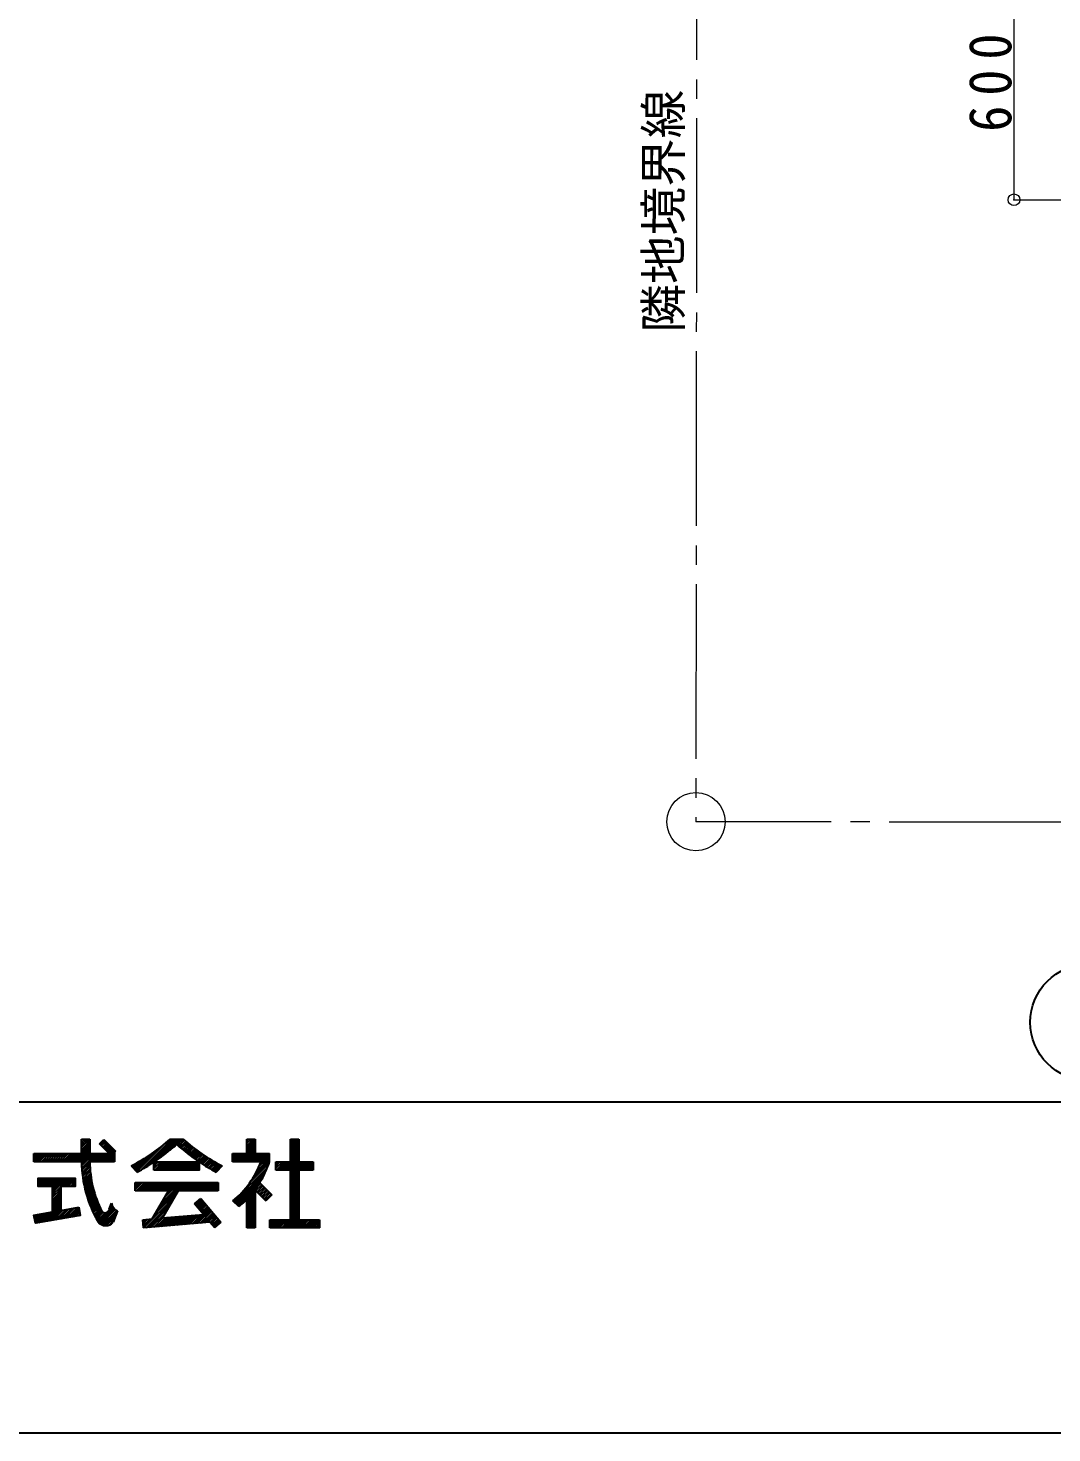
# Model space of a CAD drawing. Units: millimetres at full size. Extents: x 2062 to 26180, y 9042 to 25978.
# Drawn here: x 4596 to 7232, y 9127 to 12745 of the extents above; entities that cross this region are included whole.
import ezdxf
from ezdxf.enums import TextEntityAlignment as Align

# ---------------------------------------------------------------- set-up
doc = ezdxf.new("R2010")
doc.units = ezdxf.units.MM
doc.header["$LTSCALE"] = 50
doc.header["$PDMODE"] = 32
doc.header["$PDSIZE"] = 30
doc.linetypes.add('CHAIN2', pattern=[12, 9, -1, 1, -1])
for name, color, linetype, lineweight in [('8-0_意匠図より', 7, 'Continuous', 9), ('8-4_梁・大引・母屋', 6, 'Continuous', 25), ('8-5_筋交・HD・ABLT', 4, 'CHAIN2', 9), ('F-0_特記', 3, 'Continuous', 25), ('F-8', 7, 'Continuous', 25)]:
    doc.layers.add(name, color=color, linetype=linetype, lineweight=lineweight)
doc.styles.add('ＭＳ ゴシック', font='')
doc.styles.get('ＭＳ ゴシック').set_extended_font_data('MS Gothic')

msp = doc.modelspace()

# ---------------------------------------------------------------- linework, layer by layer
at = {"layer": '8-0_意匠図より', "color": 4}
for p, q in [((7134.58, 12902.42), (7134.58, 12302.42)), ((7134.58, 12302.42), (7316.59, 12302.42))]:
    msp.add_line(p, q, dxfattribs=at)
at = {"layer": '8-0_意匠図より'}
msp.add_point((7134.58, 12302.42), dxfattribs=at)
at = {"layer": '8-4_梁・大引・母屋', "color": 4, "lineweight": 9}
msp.add_circle((6315.49, 10700.57), 75, dxfattribs=at)
at = {"layer": '8-5_筋交・HD・ABLT'}
for p in [(6327.5, 23912.42), (18663.41, 10684.78)]:
    msp.add_line(p, (6315.49, 10700.57), dxfattribs=at)
at = {"layer": 'F-0_特記', "color": 134}
for p, q in [((24242.21, 9978.63), (2061.5, 9978.63)), ((26180.42, 9978.63), (2061.5, 9978.63)), ((2061.5, 9126.63), (26180.42, 9126.63))]:
    msp.add_line(p, q, dxfattribs=at)
at = {"layer": 'F-0_特記'}
for p, q in [((4733.62, 9880.16), (4736.92, 9883.46)), ((4733.62, 9874.14), (4742.94, 9883.46)), ((4733.62, 9868.11), (4748.97, 9883.46)), ((4733.62, 9883.46), (4754.92, 9883.46)), ((4733.62, 9880.16), (4736.92, 9883.46)), ((4733.62, 9874.14), (4742.94, 9883.46)), ((4733.62, 9868.11), (4748.97, 9883.46)), ((4733.62, 9883.46), (4754.92, 9883.46)), ((4733.62, 9846.19), (4733.62, 9883.46)), ((4733.62, 9846.19), (4733.62, 9883.46)), ((4733.62, 9862.09), (4754.92, 9883.39)), ((4733.62, 9862.09), (4754.92, 9883.39)), ((4733.62, 9856.07), (4754.92, 9877.37)), ((4733.62, 9856.07), (4754.92, 9877.37)), ((4754.92, 9883.46), (4754.92, 9846.19)), ((4754.92, 9883.46), (4754.92, 9846.19)), ((4779.99, 9871.25), (4791.28, 9882.55)), ((4779.99, 9871.25), (4791.28, 9882.55)), ((4782.47, 9868.77), (4793.77, 9880.06)), ((4782.47, 9868.77), (4793.77, 9880.06)), ((4785.48, 9865.76), (4796.78, 9877.05)), ((4785.48, 9865.76), (4796.78, 9877.05)), ((4791.28, 9882.55), (4821.41, 9852.42)), ((4791.28, 9882.55), (4821.41, 9852.42)), ((4885.19, 9802.8), (4965.85, 9883.46)), ((4885.19, 9802.8), (4965.85, 9883.46)), ((4899.45, 9811.04), (4971.88, 9883.46)), ((4899.45, 9811.04), (4971.88, 9883.46)), ((4915.56, 9821.12), (4977.9, 9883.46)), ((4915.56, 9821.12), (4977.9, 9883.46)), ((4934.79, 9834.33), (4983.93, 9883.46)), ((4934.79, 9834.33), (4983.93, 9883.46)), ((4961.54, 9855.05), (4989.95, 9883.46)), ((4961.54, 9855.05), (4989.95, 9883.46)), ((4961.85, 9883.46), (4995.29, 9883.46)), ((4961.85, 9883.46), (4995.29, 9883.46)), ((4980.57, 9868.05), (4995.65, 9883.14)), ((4980.57, 9868.05), (4995.65, 9883.14)), ((4983.75, 9865.21), (4998.84, 9880.3)), ((4983.75, 9865.21), (4998.84, 9880.3)), ((4986.96, 9862.4), (5002.06, 9877.5)), ((4986.96, 9862.4), (5002.06, 9877.5)), ((5159.62, 9878.42), (5164.66, 9883.46)), ((5159.62, 9872.4), (5170.69, 9883.46)), ((5159.62, 9866.37), (5176.71, 9883.46)), ((5159.62, 9883.46), (5180.92, 9883.46)), ((5159.62, 9878.42), (5164.66, 9883.46)), ((5159.62, 9872.4), (5170.69, 9883.46)), ((5159.62, 9866.37), (5176.71, 9883.46)), ((5159.62, 9883.46), (5180.92, 9883.46)), ((5159.62, 9846.19), (5159.62, 9883.46)), ((5159.62, 9846.19), (5159.62, 9883.46)), ((5159.62, 9860.35), (5180.92, 9881.65)), ((5159.62, 9860.35), (5180.92, 9881.65)), ((5180.92, 9883.46), (5180.92, 9846.19)), ((5180.92, 9883.46), (5180.92, 9846.19)), ((5271.45, 9881.8), (5273.1, 9883.46)), ((5271.45, 9875.78), (5279.13, 9883.46)), ((5271.45, 9869.75), (5285.15, 9883.46)), ((5271.45, 9863.73), (5291.18, 9883.46)), ((5271.45, 9883.46), (5292.75, 9883.46)), ((5271.45, 9881.8), (5273.1, 9883.46)), ((5271.45, 9875.78), (5279.13, 9883.46)), ((5271.45, 9869.75), (5285.15, 9883.46)), ((5271.45, 9863.73), (5291.18, 9883.46)), ((5271.45, 9883.46), (5292.75, 9883.46)), ((5271.45, 9824.89), (5271.45, 9883.46)), ((5271.45, 9824.89), (5271.45, 9883.46)), ((5271.45, 9857.71), (5292.75, 9879.01)), ((5271.45, 9857.71), (5292.75, 9879.01)), ((5292.75, 9883.46), (5292.75, 9824.89)), ((5292.75, 9883.46), (5292.75, 9824.89)), ((4611.15, 9842.03), (4615.3, 9846.19)), ((4611.15, 9836.01), (4621.33, 9846.19)), ((4611.15, 9829.98), (4627.35, 9846.19)), ((4611.15, 9846.19), (4733.62, 9846.19)), ((4611.15, 9824.89), (4611.15, 9846.19)), ((4611.15, 9842.03), (4615.3, 9846.19)), ((4611.15, 9836.01), (4621.33, 9846.19)), ((4611.15, 9829.98), (4627.35, 9846.19)), ((4611.15, 9846.19), (4733.62, 9846.19)), ((4611.15, 9824.89), (4611.15, 9846.19)), ((4612.07, 9824.89), (4633.38, 9846.19)), ((4612.07, 9824.89), (4633.38, 9846.19)), ((4618.1, 9824.89), (4639.4, 9846.19)), ((4618.1, 9824.89), (4639.4, 9846.19)), ((4624.12, 9824.89), (4645.43, 9846.19)), ((4624.12, 9824.89), (4645.43, 9846.19)), ((4630.15, 9824.89), (4651.45, 9846.19)), ((4630.15, 9824.89), (4651.45, 9846.19)), ((4636.17, 9824.89), (4657.47, 9846.19)), ((4636.17, 9824.89), (4657.47, 9846.19)), ((4642.2, 9824.89), (4663.5, 9846.19)), ((4642.2, 9824.89), (4663.5, 9846.19)), ((4648.22, 9824.89), (4669.52, 9846.19)), ((4648.22, 9824.89), (4669.52, 9846.19)), ((4654.25, 9824.89), (4675.55, 9846.19)), ((4654.25, 9824.89), (4675.55, 9846.19)), ((4660.27, 9824.89), (4681.57, 9846.19)), ((4660.27, 9824.89), (4681.57, 9846.19)), ((4666.3, 9824.89), (4687.6, 9846.19)), ((4666.3, 9824.89), (4687.6, 9846.19)), ((4672.32, 9824.89), (4693.62, 9846.19)), ((4672.32, 9824.89), (4693.62, 9846.19)), ((4678.34, 9824.89), (4699.65, 9846.19)), ((4678.34, 9824.89), (4699.65, 9846.19)), ((4684.37, 9824.89), (4705.67, 9846.19)), ((4684.37, 9824.89), (4705.67, 9846.19)), ((4690.39, 9824.89), (4711.7, 9846.19)), ((4690.39, 9824.89), (4711.7, 9846.19)), ((4696.42, 9824.89), (4717.72, 9846.19)), ((4696.42, 9824.89), (4717.72, 9846.19)), ((4702.44, 9824.89), (4723.74, 9846.19)), ((4702.44, 9824.89), (4723.74, 9846.19)), ((4708.47, 9824.89), (4729.77, 9846.19)), ((4708.47, 9824.89), (4729.77, 9846.19)), ((4714.49, 9824.89), (4754.92, 9865.32)), ((4714.49, 9824.89), (4754.92, 9865.32)), ((4720.52, 9824.89), (4754.92, 9859.29)), ((4720.52, 9824.89), (4754.92, 9859.29)), ((4726.54, 9824.89), (4754.92, 9853.27)), ((4726.54, 9824.89), (4754.92, 9853.27)), ((4732.57, 9824.89), (4754.92, 9847.24)), ((4732.57, 9824.89), (4754.92, 9847.24)), ((4733.62, 9850.04), (4754.92, 9871.34)), ((4733.62, 9850.04), (4754.92, 9871.34)), ((4733.71, 9820.01), (4759.89, 9846.19)), ((4733.71, 9820.01), (4759.89, 9846.19)), ((4733.92, 9814.19), (4765.92, 9846.19)), ((4733.92, 9814.19), (4765.92, 9846.19)), ((4734.23, 9808.48), (4771.94, 9846.19)), ((4734.23, 9808.48), (4771.94, 9846.19)), ((4754.92, 9846.19), (4805.05, 9846.19)), ((4754.92, 9846.19), (4805.05, 9846.19)), ((4756.66, 9824.89), (4777.97, 9846.19)), ((4756.66, 9824.89), (4777.97, 9846.19)), ((4762.69, 9824.89), (4783.99, 9846.19)), ((4762.69, 9824.89), (4783.99, 9846.19)), ((4768.71, 9824.89), (4790.01, 9846.19)), ((4768.71, 9824.89), (4790.01, 9846.19)), ((4774.74, 9824.89), (4796.04, 9846.19)), ((4774.74, 9824.89), (4796.04, 9846.19)), ((4805.05, 9846.19), (4779.99, 9871.25)), ((4805.05, 9846.19), (4779.99, 9871.25)), ((4780.76, 9824.89), (4802.06, 9846.19)), ((4780.76, 9824.89), (4802.06, 9846.19)), ((4786.79, 9824.89), (4817.86, 9855.96)), ((4786.79, 9824.89), (4817.86, 9855.96)), ((4788.5, 9862.74), (4799.79, 9874.04)), ((4788.5, 9862.74), (4799.79, 9874.04)), ((4791.51, 9859.73), (4802.8, 9871.03)), ((4791.51, 9859.73), (4802.8, 9871.03)), ((4792.81, 9824.89), (4820.88, 9852.95)), ((4792.81, 9824.89), (4820.88, 9852.95)), ((4794.52, 9856.72), (4805.82, 9868.01)), ((4794.52, 9856.72), (4805.82, 9868.01)), ((4797.53, 9853.71), (4808.83, 9865)), ((4797.53, 9853.71), (4808.83, 9865)), ((4798.84, 9824.89), (4818.82, 9844.87)), ((4798.84, 9824.89), (4818.82, 9844.87)), ((4800.55, 9850.69), (4811.84, 9861.99)), ((4800.55, 9850.69), (4811.84, 9861.99)), ((4803.56, 9847.68), (4814.85, 9858.98)), ((4803.56, 9847.68), (4814.85, 9858.98)), ((4821.41, 9852.42), (4818.82, 9849.84)), ((4821.41, 9852.42), (4818.82, 9849.84)), ((4818.82, 9849.84), (4818.82, 9824.89)), ((4818.82, 9849.84), (4818.82, 9824.89)), ((4873, 9802.66), (4920.96, 9850.61)), ((4873, 9802.66), (4920.96, 9850.61)), ((4876.01, 9799.65), (4947.18, 9870.81)), ((4876.01, 9799.65), (4947.18, 9870.81)), ((4990.2, 9859.61), (5005.31, 9874.72)), ((4990.2, 9859.61), (5005.31, 9874.72)), ((4993.46, 9856.84), (5008.58, 9871.96)), ((4993.46, 9856.84), (5008.58, 9871.96)), ((4996.74, 9854.11), (5011.88, 9869.24)), ((4996.74, 9854.11), (5011.88, 9869.24)), ((5000.06, 9851.4), (5015.2, 9866.54)), ((5000.06, 9851.4), (5015.2, 9866.54)), ((5003.4, 9848.71), (5018.56, 9863.87)), ((5003.4, 9848.71), (5018.56, 9863.87)), ((5006.76, 9846.05), (5021.94, 9861.23)), ((5006.76, 9846.05), (5021.94, 9861.23)), ((5010.15, 9843.42), (5025.35, 9858.61)), ((5010.15, 9843.42), (5025.35, 9858.61)), ((5013.57, 9840.81), (5028.79, 9856.03)), ((5013.57, 9840.81), (5028.79, 9856.03)), ((5017.02, 9838.23), (5032.25, 9853.47)), ((5017.02, 9838.23), (5032.25, 9853.47)), ((5020.49, 9835.68), (5035.74, 9850.93)), ((5020.49, 9835.68), (5035.74, 9850.93)), ((5023.99, 9833.15), (5039.26, 9848.43)), ((5023.99, 9833.15), (5039.26, 9848.43)), ((5027.51, 9830.65), (5042.81, 9845.95)), ((5027.51, 9830.65), (5042.81, 9845.95)), ((5031.06, 9828.18), (5046.39, 9843.51)), ((5031.06, 9828.18), (5046.39, 9843.51)), ((5034.64, 9825.74), (5049.99, 9841.09)), ((5034.64, 9825.74), (5049.99, 9841.09)), ((5122.35, 9841.15), (5127.39, 9846.19)), ((5122.35, 9835.12), (5133.41, 9846.19)), ((5122.35, 9829.1), (5139.44, 9846.19)), ((5122.35, 9846.19), (5159.62, 9846.19)), ((5122.35, 9824.89), (5122.35, 9846.19)), ((5122.35, 9841.15), (5127.39, 9846.19)), ((5122.35, 9835.12), (5133.41, 9846.19)), ((5122.35, 9829.1), (5139.44, 9846.19)), ((5122.35, 9846.19), (5159.62, 9846.19)), ((5122.35, 9824.89), (5122.35, 9846.19)), ((5124.16, 9824.89), (5145.46, 9846.19)), ((5124.16, 9824.89), (5145.46, 9846.19)), ((5130.19, 9824.89), (5151.49, 9846.19)), ((5130.19, 9824.89), (5151.49, 9846.19)), ((5136.21, 9824.89), (5157.51, 9846.19)), ((5136.21, 9824.89), (5157.51, 9846.19)), ((5142.24, 9824.89), (5180.92, 9863.57)), ((5142.24, 9824.89), (5180.92, 9863.57)), ((5148.26, 9824.89), (5180.92, 9857.55)), ((5148.26, 9824.89), (5180.92, 9857.55)), ((5154.28, 9824.89), (5180.92, 9851.52)), ((5154.28, 9824.89), (5180.92, 9851.52)), ((5159.62, 9854.32), (5180.92, 9875.62)), ((5159.62, 9854.32), (5180.92, 9875.62)), ((5159.62, 9848.3), (5180.92, 9869.6)), ((5159.62, 9848.3), (5180.92, 9869.6)), ((5160.31, 9824.89), (5181.61, 9846.19)), ((5160.31, 9824.89), (5181.61, 9846.19)), ((5166.33, 9824.89), (5187.64, 9846.19)), ((5166.33, 9824.89), (5187.64, 9846.19)), ((5172.36, 9824.89), (5193.66, 9846.19)), ((5172.36, 9824.89), (5193.66, 9846.19)), ((5178.38, 9824.89), (5199.68, 9846.19)), ((5178.38, 9824.89), (5199.68, 9846.19)), ((5180.92, 9846.19), (5218.05, 9846.19)), ((5180.92, 9846.19), (5218.05, 9846.19)), ((5184.41, 9824.89), (5205.71, 9846.19)), ((5184.41, 9824.89), (5205.71, 9846.19)), ((5190.43, 9824.89), (5211.73, 9846.19)), ((5190.43, 9824.89), (5211.73, 9846.19)), ((5194.88, 9823.31), (5217.76, 9846.19)), ((5194.88, 9823.31), (5217.76, 9846.19)), ((5218.05, 9824.89), (5218.05, 9846.19)), ((5218.05, 9824.89), (5218.05, 9846.19)), ((5253.47, 9803.59), (5292.75, 9842.86)), ((5253.47, 9803.59), (5292.75, 9842.86)), ((5271.45, 9851.68), (5292.75, 9872.98)), ((5271.45, 9851.68), (5292.75, 9872.98)), ((5271.45, 9845.66), (5292.75, 9866.96)), ((5271.45, 9845.66), (5292.75, 9866.96)), ((5271.45, 9839.63), (5292.75, 9860.93)), ((5271.45, 9839.63), (5292.75, 9860.93)), ((5271.45, 9833.61), (5292.75, 9854.91)), ((5271.45, 9833.61), (5292.75, 9854.91)), ((5271.45, 9827.58), (5292.75, 9848.88)), ((5271.45, 9827.58), (5292.75, 9848.88)), ((4733.62, 9824.89), (4611.15, 9824.89)), ((4733.62, 9824.89), (4611.15, 9824.89)), ((4734.64, 9802.86), (4754.95, 9823.17)), ((4734.64, 9802.86), (4754.95, 9823.17)), ((4735.14, 9797.33), (4755.11, 9817.31)), ((4735.14, 9797.33), (4755.11, 9817.31)), ((4735.72, 9791.89), (4755.38, 9811.56)), ((4735.72, 9791.89), (4755.38, 9811.56)), ((4736.39, 9786.54), (4755.76, 9805.91)), ((4736.39, 9786.54), (4755.76, 9805.91)), ((4818.82, 9824.89), (4754.92, 9824.89)), ((4818.82, 9824.89), (4754.92, 9824.89)), ((4804.86, 9824.89), (4818.82, 9838.85)), ((4804.86, 9824.89), (4818.82, 9838.85)), ((4810.88, 9824.89), (4818.82, 9832.82)), ((4810.88, 9824.89), (4818.82, 9832.82)), ((4816.91, 9824.89), (4818.82, 9826.8)), ((4816.91, 9824.89), (4818.82, 9826.8)), ((4861.42, 9814.24), (4877.2, 9798.46)), ((4861.42, 9814.24), (4877.2, 9798.46)), ((4863.96, 9811.7), (4872.26, 9819.99)), ((4863.96, 9811.7), (4872.26, 9819.99)), ((4866.98, 9808.68), (4886.27, 9827.97)), ((4866.98, 9808.68), (4886.27, 9827.97)), ((4869.99, 9805.67), (4902.08, 9837.76)), ((4869.99, 9805.67), (4902.08, 9837.76)), ((4920, 9819.53), (4925.35, 9824.89)), ((4920, 9813.51), (4931.38, 9824.89)), ((4920, 9807.48), (4937.4, 9824.89)), ((4920, 9819.53), (4925.35, 9824.89)), ((4920, 9813.51), (4931.38, 9824.89)), ((4920, 9807.48), (4937.4, 9824.89)), ((4920, 9803.59), (4920, 9824.05)), ((4920, 9803.59), (4920, 9824.05)), ((4921.24, 9824.89), (5035.9, 9824.89)), ((4921.24, 9824.89), (5035.9, 9824.89)), ((4922.12, 9803.59), (4943.42, 9824.89)), ((4922.12, 9803.59), (4943.42, 9824.89)), ((4928.15, 9803.59), (4949.45, 9824.89)), ((4928.15, 9803.59), (4949.45, 9824.89)), ((4934.17, 9803.59), (4955.47, 9824.89)), ((4934.17, 9803.59), (4955.47, 9824.89)), ((4940.2, 9803.59), (4961.5, 9824.89)), ((4940.2, 9803.59), (4961.5, 9824.89)), ((4946.22, 9803.59), (4967.52, 9824.89)), ((4946.22, 9803.59), (4967.52, 9824.89)), ((4952.25, 9803.59), (4973.55, 9824.89)), ((4952.25, 9803.59), (4973.55, 9824.89)), ((4958.27, 9803.59), (4979.57, 9824.89)), ((4958.27, 9803.59), (4979.57, 9824.89)), ((4964.3, 9803.59), (4985.6, 9824.89)), ((4964.3, 9803.59), (4985.6, 9824.89)), ((4970.32, 9803.59), (4991.62, 9824.89)), ((4970.32, 9803.59), (4991.62, 9824.89)), ((4976.35, 9803.59), (4997.65, 9824.89)), ((4976.35, 9803.59), (4997.65, 9824.89)), ((4982.37, 9803.59), (5003.67, 9824.89)), ((4982.37, 9803.59), (5003.67, 9824.89)), ((4988.39, 9803.59), (5009.69, 9824.89)), ((4988.39, 9803.59), (5009.69, 9824.89)), ((4994.42, 9803.59), (5015.72, 9824.89)), ((4994.42, 9803.59), (5015.72, 9824.89)), ((5000.44, 9803.59), (5021.74, 9824.89)), ((5000.44, 9803.59), (5021.74, 9824.89)), ((5006.47, 9803.59), (5027.77, 9824.89)), ((5006.47, 9803.59), (5027.77, 9824.89)), ((5012.49, 9803.59), (5033.79, 9824.89)), ((5012.49, 9803.59), (5033.79, 9824.89)), ((5018.52, 9803.59), (5037.15, 9822.21)), ((5018.52, 9803.59), (5037.15, 9822.21)), ((5024.54, 9803.59), (5037.15, 9816.19)), ((5024.54, 9803.59), (5037.15, 9816.19)), ((5030.57, 9803.59), (5037.15, 9810.17)), ((5030.57, 9803.59), (5037.15, 9810.17)), ((5037.15, 9803.59), (5037.15, 9824.05)), ((5037.15, 9803.59), (5037.15, 9824.05)), ((5038.25, 9823.32), (5053.63, 9838.7)), ((5038.25, 9823.32), (5053.63, 9838.7)), ((5041.88, 9820.93), (5057.29, 9836.33)), ((5041.88, 9820.93), (5057.29, 9836.33)), ((5045.54, 9818.56), (5060.98, 9834)), ((5045.54, 9818.56), (5060.98, 9834)), ((5049.23, 9816.23), (5064.7, 9831.7)), ((5049.23, 9816.23), (5064.7, 9831.7)), ((5052.95, 9813.92), (5068.45, 9829.42)), ((5052.95, 9813.92), (5068.45, 9829.42)), ((5056.69, 9811.64), (5072.23, 9827.18)), ((5056.69, 9811.64), (5072.23, 9827.18)), ((5060.46, 9809.39), (5076.04, 9824.96)), ((5060.46, 9809.39), (5076.04, 9824.96)), ((5064.27, 9807.16), (5079.88, 9822.77)), ((5064.27, 9807.16), (5079.88, 9822.77)), ((5068.09, 9804.97), (5083.75, 9820.62)), ((5068.09, 9804.97), (5083.75, 9820.62)), ((5071.95, 9802.8), (5087.65, 9818.49)), ((5071.95, 9802.8), (5087.65, 9818.49)), ((5075.84, 9800.66), (5091.58, 9816.4)), ((5075.84, 9800.66), (5091.58, 9816.4)), ((5079.76, 9798.55), (5095.54, 9814.33)), ((5079.76, 9798.55), (5095.54, 9814.33)), ((5095.72, 9814.24), (5079.94, 9798.46)), ((5095.72, 9814.24), (5079.94, 9798.46)), ((5195.47, 9824.89), (5122.35, 9824.89)), ((5195.47, 9824.89), (5122.35, 9824.89)), ((5124.87, 9723.18), (5213.1, 9811.41)), ((5124.87, 9723.18), (5213.1, 9811.41)), ((5168.09, 9772.43), (5216.74, 9821.07)), ((5168.09, 9772.43), (5216.74, 9821.07)), ((5178.57, 9788.92), (5218.05, 9828.41)), ((5178.57, 9788.92), (5218.05, 9828.41)), ((5185.55, 9801.93), (5218.05, 9834.43)), ((5185.55, 9801.93), (5218.05, 9834.43)), ((5190.77, 9813.18), (5218.05, 9840.46)), ((5190.77, 9813.18), (5218.05, 9840.46)), ((5234.17, 9820.43), (5238.63, 9824.89)), ((5234.17, 9814.41), (5244.65, 9824.89)), ((5234.17, 9808.38), (5250.68, 9824.89)), ((5234.17, 9824.89), (5271.45, 9824.89)), ((5234.17, 9803.59), (5234.17, 9824.89)), ((5234.17, 9820.43), (5238.63, 9824.89)), ((5234.17, 9814.41), (5244.65, 9824.89)), ((5234.17, 9808.38), (5250.68, 9824.89)), ((5234.17, 9824.89), (5271.45, 9824.89)), ((5234.17, 9803.59), (5234.17, 9824.89)), ((5235.4, 9803.59), (5256.7, 9824.89)), ((5235.4, 9803.59), (5256.7, 9824.89)), ((5241.43, 9803.59), (5262.73, 9824.89)), ((5241.43, 9803.59), (5262.73, 9824.89)), ((5247.45, 9803.59), (5268.75, 9824.89)), ((5247.45, 9803.59), (5268.75, 9824.89)), ((5259.5, 9803.59), (5292.75, 9836.83)), ((5259.5, 9803.59), (5292.75, 9836.83)), ((5265.52, 9803.59), (5292.75, 9830.81)), ((5265.52, 9803.59), (5292.75, 9830.81)), ((5271.45, 9803.48), (5292.85, 9824.89)), ((5271.45, 9797.46), (5298.87, 9824.89)), ((5271.45, 9791.44), (5304.9, 9824.89)), ((5271.45, 9785.41), (5310.92, 9824.89)), ((5271.45, 9803.48), (5292.85, 9824.89)), ((5271.45, 9797.46), (5298.87, 9824.89)), ((5271.45, 9791.44), (5304.9, 9824.89)), ((5271.45, 9785.41), (5310.92, 9824.89)), ((5292.75, 9824.89), (5330.02, 9824.89)), ((5292.75, 9824.89), (5330.02, 9824.89)), ((5295.65, 9803.59), (5316.95, 9824.89)), ((5295.65, 9803.59), (5316.95, 9824.89)), ((5301.67, 9803.59), (5322.97, 9824.89)), ((5301.67, 9803.59), (5322.97, 9824.89)), ((5307.7, 9803.59), (5329, 9824.89)), ((5307.7, 9803.59), (5329, 9824.89)), ((5313.72, 9803.59), (5330.02, 9819.89)), ((5313.72, 9803.59), (5330.02, 9819.89)), ((5319.74, 9803.59), (5330.02, 9813.86)), ((5319.74, 9803.59), (5330.02, 9813.86)), ((5325.77, 9803.59), (5330.02, 9807.84)), ((5325.77, 9803.59), (5330.02, 9807.84)), ((5330.02, 9824.89), (5330.02, 9803.59)), ((5330.02, 9824.89), (5330.02, 9803.59)), ((4621.8, 9780.39), (4623.7, 9782.29)), ((4621.8, 9774.36), (4629.72, 9782.29)), ((4621.8, 9768.34), (4635.75, 9782.29)), ((4621.8, 9762.31), (4641.77, 9782.29)), ((4621.8, 9780.39), (4623.7, 9782.29)), ((4621.8, 9774.36), (4629.72, 9782.29)), ((4621.8, 9768.34), (4635.75, 9782.29)), ((4621.8, 9762.31), (4641.77, 9782.29)), ((4626.5, 9760.99), (4647.79, 9782.29)), ((4626.5, 9760.99), (4647.79, 9782.29)), ((4632.52, 9760.99), (4653.82, 9782.29)), ((4632.52, 9760.99), (4653.82, 9782.29)), ((4638.54, 9760.99), (4659.84, 9782.29)), ((4638.54, 9760.99), (4659.84, 9782.29)), ((4644.57, 9760.99), (4665.87, 9782.29)), ((4644.57, 9760.99), (4665.87, 9782.29)), ((4650.59, 9760.99), (4671.89, 9782.29)), ((4650.59, 9760.99), (4671.89, 9782.29)), ((4656.62, 9760.99), (4677.92, 9782.29)), ((4656.62, 9760.99), (4677.92, 9782.29)), ((4659.07, 9757.42), (4683.94, 9782.29)), ((4659.07, 9751.39), (4689.97, 9782.29)), ((4659.07, 9745.37), (4695.99, 9782.29)), ((4659.07, 9757.42), (4683.94, 9782.29)), ((4659.07, 9751.39), (4689.97, 9782.29)), ((4659.07, 9745.37), (4695.99, 9782.29)), ((4680.72, 9760.99), (4702.02, 9782.29)), ((4680.72, 9760.99), (4702.02, 9782.29)), ((4686.74, 9760.99), (4708.04, 9782.29)), ((4686.74, 9760.99), (4708.04, 9782.29)), ((4692.77, 9760.99), (4714.06, 9782.29)), ((4692.77, 9760.99), (4714.06, 9782.29)), ((4698.79, 9760.99), (4717.65, 9779.84)), ((4698.79, 9760.99), (4717.65, 9779.84)), ((4704.81, 9760.99), (4717.65, 9773.82)), ((4704.81, 9760.99), (4717.65, 9773.82)), ((4737.14, 9781.27), (4756.24, 9800.37)), ((4737.14, 9781.27), (4756.24, 9800.37)), ((4737.97, 9776.07), (4756.81, 9794.91)), ((4737.97, 9776.07), (4756.81, 9794.91)), ((4738.87, 9770.95), (4757.48, 9789.55)), ((4738.87, 9770.95), (4757.48, 9789.55)), ((4739.85, 9765.9), (4758.23, 9784.28)), ((4739.85, 9765.9), (4758.23, 9784.28)), ((4740.9, 9760.92), (4759.06, 9779.09)), ((4740.9, 9760.92), (4759.06, 9779.09)), ((4742.01, 9756.01), (4759.98, 9773.98)), ((4742.01, 9756.01), (4759.98, 9773.98)), ((4743.19, 9751.17), (4760.97, 9768.95)), ((4743.19, 9751.17), (4760.97, 9768.95)), ((4872.07, 9771.6), (4872.1, 9771.64)), ((4872.07, 9765.58), (4878.13, 9771.64)), ((4872.07, 9759.56), (4884.15, 9771.64)), ((4872.07, 9753.53), (4890.18, 9771.64)), ((4872.07, 9771.64), (5085.07, 9771.64)), ((4872.07, 9750.34), (4872.07, 9771.64)), ((4872.07, 9771.6), (4872.1, 9771.64)), ((4872.07, 9765.58), (4878.13, 9771.64)), ((4872.07, 9759.56), (4884.15, 9771.64)), ((4872.07, 9753.53), (4890.18, 9771.64)), ((4872.07, 9771.64), (5085.07, 9771.64)), ((4872.07, 9750.34), (4872.07, 9771.64)), ((4874.9, 9750.34), (4896.2, 9771.64)), ((4874.9, 9750.34), (4896.2, 9771.64)), ((4880.93, 9750.34), (4902.23, 9771.64)), ((4880.93, 9750.34), (4902.23, 9771.64)), ((4886.95, 9750.34), (4908.25, 9771.64)), ((4886.95, 9750.34), (4908.25, 9771.64)), ((4892.97, 9750.34), (4914.28, 9771.64)), ((4892.97, 9750.34), (4914.28, 9771.64)), ((4899, 9750.34), (4920.3, 9771.64)), ((4899, 9750.34), (4920.3, 9771.64)), ((4905.02, 9750.34), (4926.32, 9771.64)), ((4905.02, 9750.34), (4926.32, 9771.64)), ((4911.05, 9750.34), (4932.35, 9771.64)), ((4911.05, 9750.34), (4932.35, 9771.64)), ((4917.07, 9750.34), (4938.37, 9771.64)), ((4917.07, 9750.34), (4938.37, 9771.64)), ((5037.15, 9803.59), (4920, 9803.59)), ((5037.15, 9803.59), (4920, 9803.59)), ((4923.1, 9750.34), (4944.4, 9771.64)), ((4923.1, 9750.34), (4944.4, 9771.64)), ((4929.12, 9750.34), (4950.42, 9771.64)), ((4929.12, 9750.34), (4950.42, 9771.64)), ((4930.94, 9703.95), (4998.62, 9771.64)), ((4930.94, 9703.95), (4998.62, 9771.64)), ((4935.15, 9750.34), (4956.45, 9771.64)), ((4935.15, 9750.34), (4956.45, 9771.64)), ((4939.17, 9718.21), (4992.59, 9771.64)), ((4939.17, 9718.21), (4992.59, 9771.64)), ((4941.17, 9750.34), (4962.47, 9771.64)), ((4941.17, 9750.34), (4962.47, 9771.64)), ((4947.2, 9750.34), (4968.5, 9771.64)), ((4947.2, 9750.34), (4968.5, 9771.64)), ((4947.39, 9732.46), (4986.57, 9771.64)), ((4947.39, 9732.46), (4986.57, 9771.64)), ((4953.22, 9750.34), (4974.52, 9771.64)), ((4953.22, 9750.34), (4974.52, 9771.64)), ((4955.62, 9746.72), (4980.55, 9771.64)), ((4955.62, 9746.72), (4980.55, 9771.64)), ((4983.34, 9750.34), (5004.64, 9771.64)), ((4983.34, 9750.34), (5004.64, 9771.64)), ((4989.37, 9750.34), (5010.67, 9771.64)), ((4989.37, 9750.34), (5010.67, 9771.64)), ((4995.39, 9750.34), (5016.69, 9771.64)), ((4995.39, 9750.34), (5016.69, 9771.64)), ((5001.42, 9750.34), (5022.72, 9771.64)), ((5001.42, 9750.34), (5022.72, 9771.64)), ((5007.44, 9750.34), (5028.74, 9771.64)), ((5007.44, 9750.34), (5028.74, 9771.64)), ((5013.47, 9750.34), (5034.77, 9771.64)), ((5013.47, 9750.34), (5034.77, 9771.64)), ((5019.49, 9750.34), (5040.79, 9771.64)), ((5019.49, 9750.34), (5040.79, 9771.64)), ((5025.51, 9750.34), (5046.82, 9771.64)), ((5025.51, 9750.34), (5046.82, 9771.64)), ((5031.54, 9750.34), (5052.84, 9771.64)), ((5031.54, 9750.34), (5052.84, 9771.64)), ((5036.59, 9803.59), (5037.15, 9804.14)), ((5036.59, 9803.59), (5037.15, 9804.14)), ((5037.56, 9750.34), (5058.86, 9771.64)), ((5037.56, 9750.34), (5058.86, 9771.64)), ((5043.59, 9750.34), (5064.89, 9771.64)), ((5043.59, 9750.34), (5064.89, 9771.64)), ((5049.61, 9750.34), (5070.91, 9771.64)), ((5049.61, 9750.34), (5070.91, 9771.64)), ((5055.64, 9750.34), (5076.94, 9771.64)), ((5055.64, 9750.34), (5076.94, 9771.64)), ((5061.66, 9750.34), (5082.96, 9771.64)), ((5061.66, 9750.34), (5082.96, 9771.64)), ((5085.07, 9771.64), (5085.07, 9750.34)), ((5085.07, 9771.64), (5085.07, 9750.34)), ((5127.88, 9720.16), (5208.64, 9800.92)), ((5127.88, 9720.16), (5208.64, 9800.92)), ((5130.89, 9717.15), (5203.02, 9789.27)), ((5130.89, 9717.15), (5203.02, 9789.27)), ((5133.9, 9714.14), (5195.56, 9775.8)), ((5133.9, 9714.14), (5195.56, 9775.8)), ((5136.92, 9711.13), (5194.5, 9768.71)), ((5136.92, 9711.13), (5194.5, 9768.71)), ((5192.48, 9770.73), (5223.52, 9739.69)), ((5192.48, 9770.73), (5223.52, 9739.69)), ((5271.45, 9803.59), (5234.17, 9803.59)), ((5271.45, 9803.59), (5234.17, 9803.59)), ((5271.45, 9675.79), (5271.45, 9803.59)), ((5271.45, 9675.79), (5271.45, 9803.59)), ((5271.45, 9779.39), (5292.75, 9800.69)), ((5271.45, 9779.39), (5292.75, 9800.69)), ((5271.45, 9773.36), (5292.75, 9794.66)), ((5271.45, 9773.36), (5292.75, 9794.66)), ((5271.45, 9767.34), (5292.75, 9788.64)), ((5271.45, 9767.34), (5292.75, 9788.64)), ((5271.45, 9761.31), (5292.75, 9782.61)), ((5271.45, 9761.31), (5292.75, 9782.61)), ((5271.45, 9755.29), (5292.75, 9776.59)), ((5271.45, 9755.29), (5292.75, 9776.59)), ((5271.45, 9749.26), (5292.75, 9770.56)), ((5271.45, 9749.26), (5292.75, 9770.56)), ((5292.75, 9803.59), (5292.75, 9675.79)), ((5330.02, 9803.59), (5292.75, 9803.59)), ((5292.75, 9803.59), (5292.75, 9675.79)), ((5330.02, 9803.59), (5292.75, 9803.59)), ((4659.07, 9739.34), (4680.37, 9760.64)), ((4659.07, 9739.34), (4680.37, 9760.64)), ((4659.07, 9733.32), (4680.37, 9754.62)), ((4659.07, 9733.32), (4680.37, 9754.62)), ((4659.07, 9727.29), (4680.37, 9748.59)), ((4659.07, 9727.29), (4680.37, 9748.59)), ((4659.07, 9721.27), (4680.37, 9742.57)), ((4659.07, 9721.27), (4680.37, 9742.57)), ((4659.07, 9715.24), (4680.37, 9736.54)), ((4659.07, 9715.24), (4680.37, 9736.54)), ((4680.37, 9760.99), (4680.37, 9699.58)), ((4680.37, 9760.99), (4680.37, 9699.58)), ((4710.84, 9760.99), (4717.65, 9767.8)), ((4710.84, 9760.99), (4717.65, 9767.8)), ((4716.86, 9760.99), (4717.65, 9761.77)), ((4716.86, 9760.99), (4717.65, 9761.77)), ((4744.44, 9746.39), (4762.04, 9763.99)), ((4744.44, 9746.39), (4762.04, 9763.99)), ((4745.75, 9741.67), (4763.17, 9759.1)), ((4745.75, 9741.67), (4763.17, 9759.1)), ((4747.12, 9737.02), (4764.38, 9754.29)), ((4747.12, 9737.02), (4764.38, 9754.29)), ((4748.54, 9732.42), (4765.66, 9749.54)), ((4748.54, 9732.42), (4765.66, 9749.54)), ((4750.03, 9727.88), (4767, 9744.86)), ((4750.03, 9727.88), (4767, 9744.86)), ((4751.57, 9723.4), (4768.41, 9740.24)), ((4751.57, 9723.4), (4768.41, 9740.24)), ((4753.17, 9718.97), (4769.88, 9735.68)), ((4753.17, 9718.97), (4769.88, 9735.68)), ((4957.71, 9750.34), (4872.07, 9750.34)), ((4957.71, 9750.34), (4872.07, 9750.34)), ((4893.53, 9654.5), (4972.67, 9733.64)), ((4893.53, 9654.5), (4972.67, 9733.64)), ((4915.86, 9677.83), (4957.71, 9750.34)), ((4915.86, 9677.83), (4957.71, 9750.34)), ((4922.71, 9689.7), (4980.89, 9747.89)), ((4922.71, 9689.7), (4980.89, 9747.89)), ((4982.31, 9750.34), (4941.76, 9680.1)), ((4982.31, 9750.34), (4941.76, 9680.1)), ((5085.07, 9750.34), (4982.31, 9750.34)), ((5085.07, 9750.34), (4982.31, 9750.34)), ((5067.69, 9750.34), (5085.07, 9767.72)), ((5067.69, 9750.34), (5085.07, 9767.72)), ((5073.71, 9750.34), (5085.07, 9761.7)), ((5073.71, 9750.34), (5085.07, 9761.7)), ((5079.74, 9750.34), (5085.07, 9755.67)), ((5079.74, 9750.34), (5085.07, 9755.67)), ((5159.62, 9727.81), (5180.92, 9749.11)), ((5159.62, 9727.81), (5180.92, 9749.11)), ((5159.62, 9721.78), (5180.92, 9743.08)), ((5159.62, 9721.78), (5180.92, 9743.08)), ((5159.62, 9715.76), (5180.92, 9737.06)), ((5159.62, 9715.76), (5180.92, 9737.06)), ((5180.92, 9752.16), (5180.92, 9654.49)), ((5180.92, 9752.16), (5208.46, 9724.62)), ((5180.92, 9752.16), (5180.92, 9654.49)), ((5180.92, 9752.16), (5208.46, 9724.62)), ((5182.45, 9750.64), (5197.51, 9765.7)), ((5182.45, 9750.64), (5197.51, 9765.7)), ((5185.46, 9747.62), (5200.52, 9762.68)), ((5185.46, 9747.62), (5200.52, 9762.68)), ((5188.48, 9744.61), (5203.54, 9759.67)), ((5188.48, 9744.61), (5203.54, 9759.67)), ((5191.49, 9741.6), (5206.55, 9756.66)), ((5191.49, 9741.6), (5206.55, 9756.66)), ((5194.5, 9738.59), (5209.56, 9753.65)), ((5194.5, 9738.59), (5209.56, 9753.65)), ((5197.51, 9735.57), (5212.57, 9750.64)), ((5197.51, 9735.57), (5212.57, 9750.64)), ((5200.52, 9732.56), (5215.59, 9747.62)), ((5200.52, 9732.56), (5215.59, 9747.62)), ((5203.54, 9729.55), (5218.6, 9744.61)), ((5203.54, 9729.55), (5218.6, 9744.61)), ((5206.55, 9726.54), (5221.61, 9741.6)), ((5206.55, 9726.54), (5221.61, 9741.6)), ((5223.52, 9739.69), (5208.46, 9724.62)), ((5223.52, 9739.69), (5208.46, 9724.62)), ((5271.45, 9743.24), (5292.75, 9764.54)), ((5271.45, 9743.24), (5292.75, 9764.54)), ((5271.45, 9737.21), (5292.75, 9758.51)), ((5271.45, 9737.21), (5292.75, 9758.51)), ((5271.45, 9731.19), (5292.75, 9752.49)), ((5271.45, 9731.19), (5292.75, 9752.49)), ((5271.45, 9725.17), (5292.75, 9746.47)), ((5271.45, 9725.17), (5292.75, 9746.47)), ((5271.45, 9719.14), (5292.75, 9740.44)), ((5271.45, 9719.14), (5292.75, 9740.44)), ((5271.45, 9713.12), (5292.75, 9734.42)), ((5271.45, 9713.12), (5292.75, 9734.42)), ((4638.49, 9670.57), (4680.37, 9712.45)), ((4638.49, 9670.57), (4680.37, 9712.45)), ((4645.81, 9671.86), (4680.37, 9706.42)), ((4645.81, 9671.86), (4680.37, 9706.42)), ((4653.12, 9673.15), (4680.37, 9700.4)), ((4653.12, 9673.15), (4680.37, 9700.4)), ((4659.07, 9709.22), (4680.37, 9730.52)), ((4659.07, 9709.22), (4680.37, 9730.52)), ((4659.07, 9703.19), (4680.37, 9724.49)), ((4659.07, 9703.19), (4680.37, 9724.49)), ((4659.07, 9697.17), (4680.37, 9718.47)), ((4659.07, 9697.17), (4680.37, 9718.47)), ((4660.44, 9674.44), (4686.7, 9700.7)), ((4660.44, 9674.44), (4686.7, 9700.7)), ((4667.75, 9675.73), (4694.01, 9701.99)), ((4667.75, 9675.73), (4694.01, 9701.99)), ((4675.06, 9677.02), (4701.32, 9703.28)), ((4675.06, 9677.02), (4701.32, 9703.28)), ((4680.37, 9699.58), (4726.52, 9707.72)), ((4680.37, 9699.58), (4726.52, 9707.72)), ((4682.38, 9678.31), (4708.64, 9704.57)), ((4682.38, 9678.31), (4708.64, 9704.57)), ((4689.69, 9679.6), (4715.95, 9705.86)), ((4689.69, 9679.6), (4715.95, 9705.86)), ((4697.01, 9680.89), (4723.27, 9707.14)), ((4697.01, 9680.89), (4723.27, 9707.14)), ((4704.32, 9682.18), (4727.02, 9704.87)), ((4704.32, 9682.18), (4727.02, 9704.87)), ((4711.64, 9683.47), (4727.92, 9699.75)), ((4711.64, 9683.47), (4727.92, 9699.75)), ((4754.82, 9714.6), (4771.41, 9731.19)), ((4754.82, 9714.6), (4771.41, 9731.19)), ((4756.52, 9710.28), (4773, 9726.76)), ((4756.52, 9710.28), (4773, 9726.76)), ((4758.28, 9706.01), (4774.65, 9722.38)), ((4758.28, 9706.01), (4774.65, 9722.38)), ((4760.09, 9701.8), (4776.35, 9718.06)), ((4760.09, 9701.8), (4776.35, 9718.06)), ((4761.95, 9697.63), (4778.12, 9713.8)), ((4761.95, 9697.63), (4778.12, 9713.8)), ((4763.86, 9693.51), (4779.93, 9709.59)), ((4763.86, 9693.51), (4779.93, 9709.59)), ((4765.81, 9689.45), (4781.8, 9705.43)), ((4765.81, 9689.45), (4781.8, 9705.43)), ((4767.82, 9685.43), (4783.72, 9701.33)), ((4767.82, 9685.43), (4783.72, 9701.33)), ((4769.87, 9681.45), (4785.7, 9697.28)), ((4769.87, 9681.45), (4785.7, 9697.28)), ((4776.32, 9669.83), (4814.91, 9708.42)), ((4776.32, 9669.83), (4814.91, 9708.42)), ((4779.25, 9666.74), (4817.55, 9705.04)), ((4779.25, 9666.74), (4817.55, 9705.04)), ((4782.7, 9664.16), (4820.63, 9702.09)), ((4782.7, 9664.16), (4820.63, 9702.09)), ((4786.71, 9662.14), (4824.14, 9699.58)), ((4786.71, 9662.14), (4824.14, 9699.58)), ((4804.68, 9702.42), (4810.56, 9718.58)), ((4804.68, 9702.42), (4810.56, 9718.58)), ((4805.7, 9705.24), (4812.73, 9712.26)), ((4805.7, 9705.24), (4812.73, 9712.26)), ((4809.15, 9714.71), (4811.06, 9716.62)), ((4809.15, 9714.71), (4811.06, 9716.62)), ((4825.94, 9698.56), (4815.23, 9669.15)), ((4825.94, 9698.56), (4815.23, 9669.15)), ((4900.13, 9655.08), (4964.44, 9719.38)), ((4900.13, 9655.08), (4964.44, 9719.38)), ((4906.73, 9655.65), (4956.21, 9705.13)), ((4906.73, 9655.65), (4956.21, 9705.13)), ((5024.31, 9716.68), (5040.63, 9730.37)), ((5024.31, 9716.68), (5040.63, 9730.37)), ((5047.26, 9689.33), (5024.31, 9716.68)), ((5047.26, 9689.33), (5024.31, 9716.68)), ((5025.57, 9666.05), (5063.1, 9703.58)), ((5025.57, 9666.05), (5063.1, 9703.58)), ((5025.99, 9714.67), (5041.11, 9729.79)), ((5025.99, 9714.67), (5041.11, 9729.79)), ((5028.74, 9711.39), (5043.86, 9726.51)), ((5028.74, 9711.39), (5043.86, 9726.51)), ((5031.49, 9708.12), (5046.61, 9723.24)), ((5031.49, 9708.12), (5046.61, 9723.24)), ((5032.18, 9666.63), (5065.85, 9700.31)), ((5032.18, 9666.63), (5065.85, 9700.31)), ((5034.24, 9704.84), (5049.36, 9719.96)), ((5034.24, 9704.84), (5049.36, 9719.96)), ((5036.99, 9701.57), (5052.11, 9716.69)), ((5036.99, 9701.57), (5052.11, 9716.69)), ((5038.78, 9667.21), (5068.6, 9697.03)), ((5038.78, 9667.21), (5068.6, 9697.03)), ((5039.74, 9698.29), (5054.86, 9713.41)), ((5039.74, 9698.29), (5054.86, 9713.41)), ((5040.63, 9730.37), (5092, 9669.14)), ((5040.63, 9730.37), (5092, 9669.14)), ((5042.49, 9695.02), (5057.61, 9710.13)), ((5042.49, 9695.02), (5057.61, 9710.13)), ((5045.24, 9691.74), (5060.35, 9706.86)), ((5045.24, 9691.74), (5060.35, 9706.86)), ((5138.76, 9709.28), (5123.63, 9724.41)), ((5138.76, 9709.28), (5123.63, 9724.41)), ((5159.62, 9709.73), (5180.92, 9731.03)), ((5159.62, 9709.73), (5180.92, 9731.03)), ((5159.62, 9654.49), (5159.62, 9728.64)), ((5159.62, 9654.49), (5159.62, 9728.64)), ((5159.62, 9703.71), (5180.92, 9725.01)), ((5159.62, 9703.71), (5180.92, 9725.01)), ((5159.62, 9697.68), (5180.92, 9718.98)), ((5159.62, 9697.68), (5180.92, 9718.98)), ((5159.62, 9691.66), (5180.92, 9712.96)), ((5159.62, 9691.66), (5180.92, 9712.96)), ((5159.62, 9685.64), (5180.92, 9706.93)), ((5159.62, 9685.64), (5180.92, 9706.93)), ((5159.62, 9679.61), (5180.92, 9700.91)), ((5159.62, 9679.61), (5180.92, 9700.91)), ((5271.45, 9707.09), (5292.75, 9728.39)), ((5271.45, 9707.09), (5292.75, 9728.39)), ((5271.45, 9701.07), (5292.75, 9722.37)), ((5271.45, 9701.07), (5292.75, 9722.37)), ((5271.45, 9695.04), (5292.75, 9716.34)), ((5271.45, 9695.04), (5292.75, 9716.34)), ((5271.45, 9689.02), (5292.75, 9710.32)), ((5271.45, 9689.02), (5292.75, 9710.32)), ((5271.45, 9682.99), (5292.75, 9704.29)), ((5271.45, 9682.99), (5292.75, 9704.29)), ((5271.45, 9676.97), (5292.75, 9698.27)), ((5271.45, 9676.97), (5292.75, 9698.27)), ((4611.3, 9685.55), (4613.55, 9687.8)), ((4611.3, 9685.55), (4613.55, 9687.8)), ((4612.21, 9680.43), (4620.87, 9689.09)), ((4612.21, 9680.43), (4620.87, 9689.09)), ((4613.11, 9675.31), (4628.18, 9690.38)), ((4613.11, 9675.31), (4628.18, 9690.38)), ((4614.01, 9670.19), (4635.5, 9691.67)), ((4614.01, 9670.19), (4635.5, 9691.67)), ((4616.55, 9666.7), (4642.81, 9692.96)), ((4616.55, 9666.7), (4642.81, 9692.96)), ((4623.87, 9667.99), (4650.12, 9694.25)), ((4623.87, 9667.99), (4650.12, 9694.25)), ((4631.18, 9669.28), (4657.44, 9695.54)), ((4631.18, 9669.28), (4657.44, 9695.54)), ((4718.95, 9684.75), (4728.82, 9694.63)), ((4718.95, 9684.75), (4728.82, 9694.63)), ((4726.26, 9686.04), (4729.73, 9689.51)), ((4726.26, 9686.04), (4729.73, 9689.51)), ((4771.97, 9677.53), (4789.2, 9694.76)), ((4771.97, 9677.53), (4789.2, 9694.76)), ((4774.11, 9673.65), (4794.28, 9693.82)), ((4774.11, 9673.65), (4794.28, 9693.82)), ((4791.38, 9660.79), (4824.1, 9693.52)), ((4791.38, 9660.79), (4824.1, 9693.52)), ((4796.98, 9660.37), (4820.66, 9684.04)), ((4796.98, 9660.37), (4820.66, 9684.04)), ((4804.4, 9661.76), (4817.21, 9674.57)), ((4804.4, 9661.76), (4817.21, 9674.57)), ((4891.52, 9675.7), (4915.86, 9677.83)), ((4891.52, 9675.7), (4915.86, 9677.83)), ((4893.37, 9654.49), (4891.52, 9675.7)), ((4893.37, 9654.49), (4891.52, 9675.7)), ((4891.93, 9670.97), (4897.15, 9676.2)), ((4891.93, 9670.97), (4897.15, 9676.2)), ((4892.41, 9665.43), (4903.76, 9676.78)), ((4892.41, 9665.43), (4903.76, 9676.78)), ((4892.9, 9659.89), (4910.36, 9677.35)), ((4892.9, 9659.89), (4910.36, 9677.35)), ((5063.97, 9669.41), (4893.37, 9654.49)), ((5063.97, 9669.41), (4893.37, 9654.49)), ((4913.34, 9656.23), (4947.98, 9690.88)), ((4913.34, 9656.23), (4947.98, 9690.88)), ((4919.94, 9656.81), (4943.37, 9680.24)), ((4919.94, 9656.81), (4943.37, 9680.24)), ((4926.54, 9657.39), (4949.97, 9680.82)), ((4926.54, 9657.39), (4949.97, 9680.82)), ((4933.14, 9657.97), (4956.57, 9681.4)), ((4933.14, 9657.97), (4956.57, 9681.4)), ((4939.74, 9658.54), (4963.18, 9681.97)), ((4939.74, 9658.54), (4963.18, 9681.97)), ((4941.76, 9680.1), (5047.26, 9689.33)), ((4941.76, 9680.1), (5047.26, 9689.33)), ((4946.35, 9659.12), (4969.78, 9682.55)), ((4946.35, 9659.12), (4969.78, 9682.55)), ((4952.95, 9659.7), (4976.38, 9683.13)), ((4952.95, 9659.7), (4976.38, 9683.13)), ((4959.55, 9660.28), (4982.98, 9683.71)), ((4959.55, 9660.28), (4982.98, 9683.71)), ((4966.15, 9660.85), (4989.59, 9684.29)), ((4966.15, 9660.85), (4989.59, 9684.29)), ((4972.76, 9661.43), (4996.19, 9684.86)), ((4972.76, 9661.43), (4996.19, 9684.86)), ((4979.36, 9662.01), (5002.79, 9685.44)), ((4979.36, 9662.01), (5002.79, 9685.44)), ((4985.96, 9662.59), (5009.39, 9686.02)), ((4985.96, 9662.59), (5009.39, 9686.02)), ((4992.56, 9663.16), (5015.99, 9686.6)), ((4992.56, 9663.16), (5015.99, 9686.6)), ((4999.16, 9663.74), (5022.6, 9687.17)), ((4999.16, 9663.74), (5022.6, 9687.17)), ((5005.77, 9664.32), (5029.2, 9687.75)), ((5005.77, 9664.32), (5029.2, 9687.75)), ((5012.37, 9664.9), (5035.8, 9688.33)), ((5012.37, 9664.9), (5035.8, 9688.33)), ((5018.97, 9665.47), (5042.4, 9688.91)), ((5018.97, 9665.47), (5042.4, 9688.91)), ((5045.38, 9667.78), (5071.35, 9693.75)), ((5045.38, 9667.78), (5071.35, 9693.75)), ((5051.98, 9668.36), (5074.1, 9690.48)), ((5051.98, 9668.36), (5074.1, 9690.48)), ((5058.58, 9668.94), (5076.85, 9687.2)), ((5058.58, 9668.94), (5076.85, 9687.2)), ((5075.68, 9655.45), (5063.97, 9669.41)), ((5075.68, 9655.45), (5063.97, 9669.41)), ((5064.48, 9668.81), (5079.6, 9683.93)), ((5064.48, 9668.81), (5079.6, 9683.93)), ((5067.23, 9665.53), (5082.34, 9680.65)), ((5067.23, 9665.53), (5082.34, 9680.65)), ((5069.98, 9662.26), (5085.09, 9677.38)), ((5069.98, 9662.26), (5085.09, 9677.38)), ((5072.72, 9658.98), (5087.84, 9674.1)), ((5072.72, 9658.98), (5087.84, 9674.1)), ((5075.47, 9655.71), (5090.59, 9670.82)), ((5075.47, 9655.71), (5090.59, 9670.82)), ((5092, 9669.14), (5075.68, 9655.45)), ((5092, 9669.14), (5075.68, 9655.45)), ((5159.62, 9673.59), (5180.92, 9694.89)), ((5159.62, 9673.59), (5180.92, 9694.89)), ((5159.62, 9667.56), (5180.92, 9688.86)), ((5159.62, 9667.56), (5180.92, 9688.86)), ((5159.62, 9661.54), (5180.92, 9682.84)), ((5159.62, 9661.54), (5180.92, 9682.84)), ((5159.62, 9655.51), (5180.92, 9676.81)), ((5159.62, 9655.51), (5180.92, 9676.81)), ((5164.62, 9654.49), (5180.92, 9670.79)), ((5164.62, 9654.49), (5180.92, 9670.79)), ((5170.64, 9654.49), (5180.92, 9664.76)), ((5170.64, 9654.49), (5180.92, 9664.76)), ((5218.2, 9671.91), (5222.07, 9675.79)), ((5218.2, 9665.89), (5228.09, 9675.79)), ((5218.2, 9659.87), (5234.12, 9675.79)), ((5218.2, 9675.79), (5271.45, 9675.79)), ((5218.2, 9654.49), (5218.2, 9675.79)), ((5218.2, 9671.91), (5222.07, 9675.79)), ((5218.2, 9665.89), (5228.09, 9675.79)), ((5218.2, 9659.87), (5234.12, 9675.79)), ((5218.2, 9675.79), (5271.45, 9675.79)), ((5218.2, 9654.49), (5218.2, 9675.79)), ((5218.84, 9654.49), (5240.14, 9675.79)), ((5218.84, 9654.49), (5240.14, 9675.79)), ((5224.87, 9654.49), (5246.17, 9675.79)), ((5224.87, 9654.49), (5246.17, 9675.79)), ((5230.89, 9654.49), (5252.19, 9675.79)), ((5230.89, 9654.49), (5252.19, 9675.79)), ((5236.91, 9654.49), (5258.22, 9675.79)), ((5236.91, 9654.49), (5258.22, 9675.79)), ((5242.94, 9654.49), (5264.24, 9675.79)), ((5242.94, 9654.49), (5264.24, 9675.79)), ((5248.96, 9654.49), (5270.27, 9675.79)), ((5248.96, 9654.49), (5270.27, 9675.79)), ((5254.99, 9654.49), (5292.75, 9692.24)), ((5254.99, 9654.49), (5292.75, 9692.24)), ((5261.01, 9654.49), (5292.75, 9686.22)), ((5261.01, 9654.49), (5292.75, 9686.22)), ((5267.04, 9654.49), (5292.75, 9680.2)), ((5267.04, 9654.49), (5292.75, 9680.2)), ((5273.06, 9654.49), (5294.36, 9675.79)), ((5273.06, 9654.49), (5294.36, 9675.79)), ((5279.09, 9654.49), (5300.39, 9675.79)), ((5279.09, 9654.49), (5300.39, 9675.79)), ((5285.11, 9654.49), (5306.41, 9675.79)), ((5285.11, 9654.49), (5306.41, 9675.79)), ((5291.14, 9654.49), (5312.44, 9675.79)), ((5291.14, 9654.49), (5312.44, 9675.79)), ((5292.75, 9675.79), (5345.99, 9675.79)), ((5292.75, 9675.79), (5345.99, 9675.79)), ((5297.16, 9654.49), (5318.46, 9675.79)), ((5297.16, 9654.49), (5318.46, 9675.79)), ((5303.18, 9654.49), (5324.49, 9675.79)), ((5303.18, 9654.49), (5324.49, 9675.79)), ((5309.21, 9654.49), (5330.51, 9675.79)), ((5309.21, 9654.49), (5330.51, 9675.79)), ((5315.23, 9654.49), (5336.54, 9675.79)), ((5315.23, 9654.49), (5336.54, 9675.79)), ((5321.26, 9654.49), (5342.56, 9675.79)), ((5321.26, 9654.49), (5342.56, 9675.79)), ((5327.28, 9654.49), (5345.99, 9673.2)), ((5327.28, 9654.49), (5345.99, 9673.2)), ((5333.31, 9654.49), (5345.99, 9667.17)), ((5333.31, 9654.49), (5345.99, 9667.17)), ((5339.33, 9654.49), (5345.99, 9661.15)), ((5339.33, 9654.49), (5345.99, 9661.15)), ((5345.99, 9675.79), (5345.99, 9654.49)), ((5345.99, 9675.79), (5345.99, 9654.49)), ((5180.92, 9654.49), (5159.62, 9654.49)), ((5180.92, 9654.49), (5159.62, 9654.49)), ((5176.67, 9654.49), (5180.92, 9658.74)), ((5176.67, 9654.49), (5180.92, 9658.74)), ((5345.99, 9654.49), (5218.2, 9654.49)), ((5345.99, 9654.49), (5218.2, 9654.49)), ((5345.36, 9654.49), (5345.99, 9655.12)), ((5345.36, 9654.49), (5345.99, 9655.12))]:
    msp.add_line(p, q, dxfattribs=at)
for points in [[(4659.07, 9695.83), (4659.07, 9760.99), (4621.8, 9760.99), (4621.8, 9782.29), (4717.65, 9782.29), (4717.65, 9760.99), (4680.37, 9760.99)], [(4659.07, 9695.83), (4659.07, 9760.99), (4621.8, 9760.99), (4621.8, 9782.29), (4717.65, 9782.29), (4717.65, 9760.99), (4680.37, 9760.99)], [(4726.52, 9707.72), (4730.22, 9686.74), (4614.69, 9666.37), (4610.99, 9687.35), (4659.07, 9695.83)], [(4726.52, 9707.72), (4730.22, 9686.74), (4614.69, 9666.37), (4610.99, 9687.35), (4659.07, 9695.83)]]:
    msp.add_lwpolyline(points, dxfattribs=at)
for centre, radius, start, end in [((4643.1, 10238.46), 477.11, 297.23249, 311.92091), ((4643.1, 10238.46), 477.11, 297.23249, 311.92091), ((5314.05, 10238.46), 477.11, 228.07909, 242.76744), ((5314.05, 10238.46), 477.11, 228.07909, 242.76744), ((4643.1, 10238.46), 498.41, 303.92258, 312.30626), ((4643.1, 10238.46), 498.41, 303.92258, 312.30626), ((5314.05, 10238.46), 498.41, 227.69371, 236.07742), ((5314.05, 10238.46), 498.41, 227.69371, 236.07742), ((5049.57, 9828.44), 315.97, 180.64395, 210.10531), ((5049.57, 9828.44), 315.97, 180.64395, 210.10531), ((5049.57, 9828.44), 294.67, 180.6905, 206.4717), ((5049.57, 9828.44), 294.67, 180.6905, 206.4717), ((4643.1, 10238.46), 498.41, 298.01535, 303.75011), ((4643.1, 10238.46), 498.41, 298.01535, 303.75011), ((5314.05, 10238.46), 498.41, 236.24973, 241.98459), ((5314.05, 10238.46), 498.41, 236.24973, 241.98459), ((4975.23, 9906.44), 234.85, 309.19029, 339.68166), ((4975.23, 9906.44), 234.85, 309.19029, 339.68166), ((4975.23, 9906.44), 256.15, 328.00931, 341.43648), ((4975.23, 9906.44), 256.15, 328.00931, 341.43648), ((4793.74, 9705.06), 11.26, 225.12366, 346.4045), ((4793.74, 9705.06), 11.26, 225.12366, 346.4045), ((4839.73, 9725.07), 29.88, 192.56064, 242.52499), ((4839.73, 9725.07), 29.88, 192.56064, 242.52499), ((4975.23, 9906.44), 256.15, 309.67488, 316.04323), ((4975.23, 9906.44), 256.15, 309.67488, 316.04323), ((4796.06, 9685.65), 25.3, 218.35692, 319.28432), ((4796.06, 9685.65), 25.3, 218.35692, 319.28432)]:
    msp.add_arc(centre, radius, start, end, dxfattribs=at)
at = {"layer": 'F-8'}
msp.add_circle((7326.59, 10184.02), 150, dxfattribs=at)

# ---------------------------------------------------------------- texts
at = {"layer": '8-0_意匠図より', "insert": (7129.58, 12477.42), "char_height": 110, "attachment_point": 7, "rotation": 90, "style": 'ＭＳ ゴシック'}
msp.add_mtext('\\T1.38;\\W0.9;600', dxfattribs=at)
at = {"layer": '8-5_筋交・HD・ABLT', "color": 7, "style": 'ＭＳ ゴシック'}
msp.add_text('隣地境界線', height=91.64, rotation=89.948, dxfattribs=at).set_placement((6304.84, 11960.55), align=Align.BOTTOM_LEFT)

doc.saveas('drawing.dxf')
